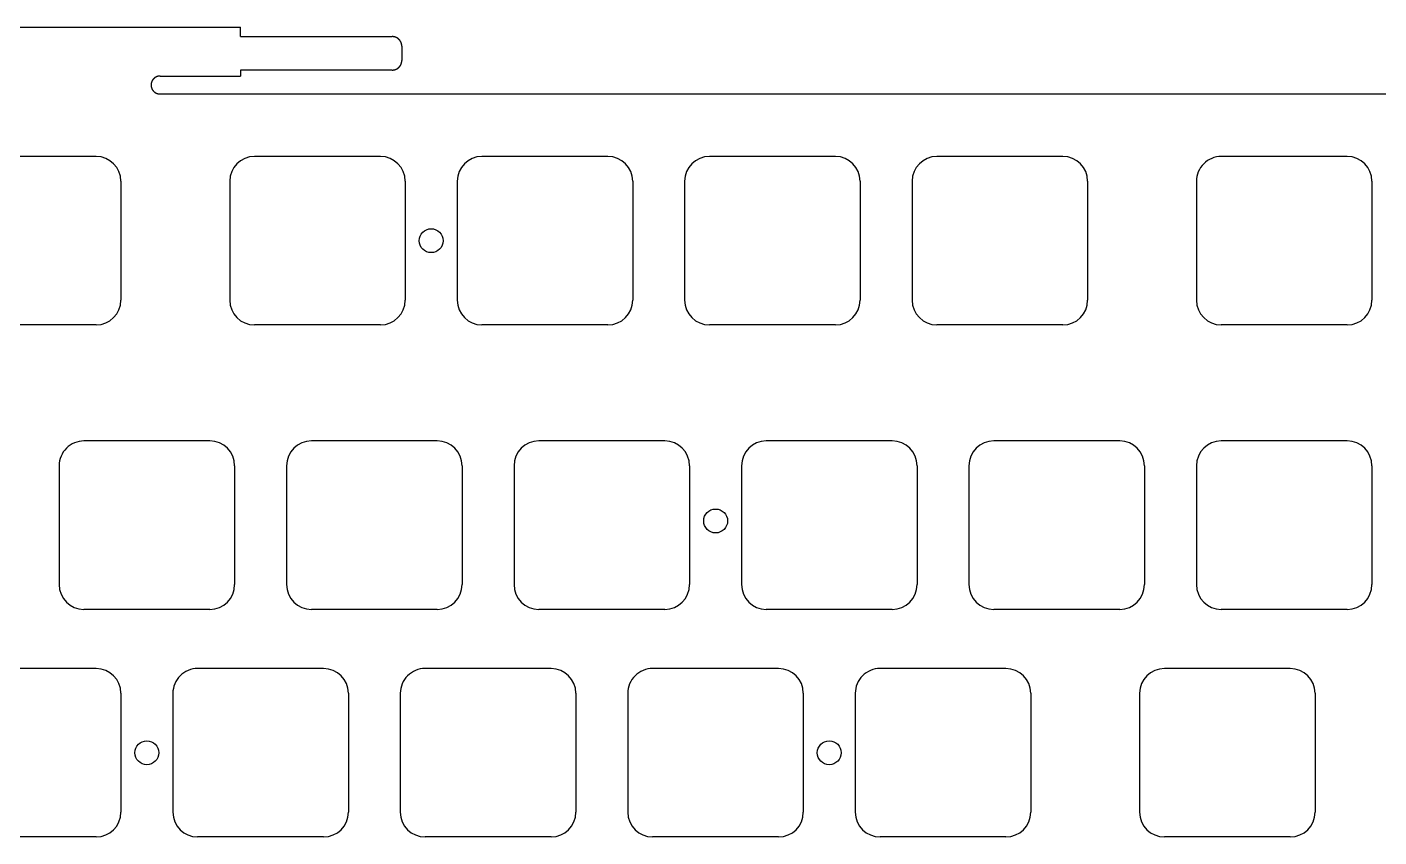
# Model space of a CAD drawing. Header units: millimetres. Extents: x -11 to 340, y -118 to 18.
# Drawn here: x 161.4 to 274.6, y -49.9 to 17.9 of the extents above; entities that cross this region are included whole.
import ezdxf

# ---------------------------------------------------------------- set-up
doc = ezdxf.new("R2010")
doc.units = ezdxf.units.MM
doc.header["$MEASUREMENT"] = 0
doc.layers.add('BLACK', color=7, linetype='CONTINUOUS')

msp = doc.modelspace()

# ---------------------------------------------------------------- linework, layer by layer
at = {"layer": 'BLACK', "linetype": 'Continuous'}
for p, q in [((149.3, 17.882529), (179.3, 17.882529)), ((179.3, 17.082529), (179.3, 17.882529)), ((179.3, 17.082529), (192, 17.082529)), ((192.000728, 17.082529), (192, 17.082529)), ((192.004774, 17.082515), (192.000728, 17.082529)), ((192.008814, 17.082481), (192.004774, 17.082515)), ((192.012855, 17.082428), (192.008814, 17.082481)), ((192.016891, 17.082354), (192.012855, 17.082428)), ((192.020928, 17.082261), (192.016891, 17.082354)), ((192.024959, 17.082147), (192.020928, 17.082261)), ((192.02899, 17.082014), (192.024959, 17.082147)), ((192.033015, 17.08186), (192.02899, 17.082014)), ((192.037041, 17.081687), (192.033015, 17.08186)), ((192.041062, 17.081493), (192.037041, 17.081687)), ((192.045082, 17.08128), (192.041062, 17.081493)), ((192.049097, 17.081047), (192.045082, 17.08128)), ((192.053111, 17.080794), (192.049097, 17.081047)), ((192.05712, 17.080521), (192.053111, 17.080794)), ((192.061129, 17.080228), (192.05712, 17.080521)), ((192.065132, 17.079916), (192.061129, 17.080228)), ((192.069134, 17.079583), (192.065132, 17.079916)), ((192.073131, 17.079231), (192.069134, 17.079583)), ((192.077127, 17.078859), (192.073131, 17.079231)), ((192.081117, 17.078467), (192.077127, 17.078859)), ((192.085107, 17.078055), (192.081117, 17.078467)), ((192.08909, 17.077624), (192.085107, 17.078055)), ((192.093073, 17.077173), (192.08909, 17.077624)), ((192.09705, 17.076702), (192.093073, 17.077173)), ((192.101025, 17.076211), (192.09705, 17.076702)), ((192.104995, 17.075701), (192.101025, 17.076211)), ((192.108963, 17.07517), (192.104995, 17.075701)), ((192.112926, 17.074621), (192.108963, 17.07517)), ((192.116886, 17.074051), (192.112926, 17.074621)), ((192.120841, 17.073462), (192.116886, 17.074051)), ((192.124794, 17.072853), (192.120841, 17.073462)), ((192.128741, 17.072225), (192.124794, 17.072853)), ((192.132686, 17.071576), (192.128741, 17.072225)), ((192.136625, 17.070909), (192.132686, 17.071576)), ((192.140562, 17.070221), (192.136625, 17.070909)), ((192.144492, 17.069514), (192.140562, 17.070221)), ((192.14842, 17.068787), (192.144492, 17.069514)), ((192.152342, 17.068042), (192.14842, 17.068787)), ((192.156262, 17.067276), (192.152342, 17.068042)), ((192.160174, 17.066491), (192.156262, 17.067276)), ((192.164085, 17.065686), (192.160174, 17.066491)), ((192.167989, 17.064862), (192.164085, 17.065686)), ((192.17189, 17.064018), (192.167989, 17.064862)), ((192.175784, 17.063155), (192.17189, 17.064018)), ((192.179676, 17.062272), (192.175784, 17.063155)), ((192.183561, 17.06137), (192.179676, 17.062272)), ((192.187443, 17.060449), (192.183561, 17.06137)), ((192.191318, 17.059508), (192.187443, 17.060449)), ((192.19519, 17.058548), (192.191318, 17.059508)), ((192.199054, 17.057568), (192.19519, 17.058548)), ((192.202916, 17.056569), (192.199054, 17.057568)), ((192.20677, 17.055551), (192.202916, 17.056569)), ((192.210621, 17.054514), (192.20677, 17.055551)), ((192.214464, 17.053457), (192.210621, 17.054514)), ((192.218304, 17.052381), (192.214464, 17.053457)), ((192.222136, 17.051286), (192.218304, 17.052381)), ((192.225965, 17.050171), (192.222136, 17.051286)), ((192.229785, 17.049038), (192.225965, 17.050171)), ((192.233602, 17.047885), (192.229785, 17.049038)), ((192.237412, 17.046713), (192.233602, 17.047885)), ((192.241217, 17.045522), (192.237412, 17.046713)), ((192.245014, 17.044312), (192.241217, 17.045522)), ((192.248807, 17.043082), (192.245014, 17.044312)), ((192.252592, 17.041834), (192.248807, 17.043082)), ((192.256373, 17.040567), (192.252592, 17.041834)), ((192.260145, 17.039281), (192.256373, 17.040567)), ((192.263913, 17.037975), (192.260145, 17.039281)), ((192.267673, 17.036651), (192.263913, 17.037975)), ((192.271428, 17.035308), (192.267673, 17.036651)), ((192.275174, 17.033946), (192.271428, 17.035308)), ((192.278916, 17.032565), (192.275174, 17.033946)), ((192.282648, 17.031165), (192.278916, 17.032565)), ((192.286376, 17.029747), (192.282648, 17.031165)), ((192.290095, 17.02831), (192.286376, 17.029747)), ((192.293809, 17.026853), (192.290095, 17.02831)), ((192.297514, 17.025379), (192.293809, 17.026853)), ((192.301213, 17.023885), (192.297514, 17.025379)), ((192.304904, 17.022373), (192.301213, 17.023885)), ((192.308588, 17.020842), (192.304904, 17.022373)), ((192.312264, 17.019293), (192.308588, 17.020842)), ((192.315934, 17.017725), (192.312264, 17.019293)), ((192.319594, 17.016139), (192.315934, 17.017725)), ((192.323249, 17.014534), (192.319594, 17.016139)), ((192.326894, 17.012911), (192.323249, 17.014534)), ((192.330532, 17.011269), (192.326894, 17.012911)), ((192.334161, 17.009609), (192.330532, 17.011269)), ((192.337784, 17.007931), (192.334161, 17.009609)), ((192.341397, 17.006234), (192.337784, 17.007931)), ((192.345004, 17.004519), (192.341397, 17.006234)), ((192.3486, 17.002786), (192.345004, 17.004519)), ((192.35219, 17.001034), (192.3486, 17.002786)), ((192.35577, 16.999265), (192.35219, 17.001034)), ((192.359342, 16.997477), (192.35577, 16.999265)), ((192.362905, 16.995672), (192.359342, 16.997477)), ((192.36646, 16.993848), (192.362905, 16.995672)), ((192.370005, 16.992007), (192.36646, 16.993848)), ((192.373543, 16.990147), (192.370005, 16.992007)), ((192.37707, 16.98827), (192.373543, 16.990147)), ((192.38059, 16.986374), (192.37707, 16.98827)), ((192.384098, 16.984461), (192.38059, 16.986374)), ((192.3876, 16.98253), (192.384098, 16.984461)), ((192.39109, 16.980581), (192.3876, 16.98253)), ((192.394572, 16.978615), (192.39109, 16.980581)), ((192.398044, 16.976631), (192.394572, 16.978615)), ((192.401507, 16.974629), (192.398044, 16.976631)), ((192.404959, 16.972611), (192.401507, 16.974629)), ((192.408403, 16.970574), (192.404959, 16.972611)), ((192.411835, 16.968521), (192.408403, 16.970574)), ((192.415259, 16.966449), (192.411835, 16.968521)), ((192.418672, 16.964361), (192.415259, 16.966449)), ((192.422075, 16.962255), (192.418672, 16.964361)), ((192.425468, 16.960132), (192.422075, 16.962255)), ((192.428851, 16.957991), (192.425468, 16.960132)), ((192.432222, 16.955834), (192.428851, 16.957991)), ((192.435584, 16.95366), (192.432222, 16.955834)), ((192.438935, 16.951469), (192.435584, 16.95366)), ((192.442276, 16.94926), (192.438935, 16.951469)), ((192.445605, 16.947035), (192.442276, 16.94926)), ((192.448924, 16.944793), (192.445605, 16.947035)), ((192.452232, 16.942535), (192.448924, 16.944793)), ((192.455529, 16.940259), (192.452232, 16.942535)), ((192.458814, 16.937967), (192.455529, 16.940259)), ((192.462089, 16.935658), (192.458814, 16.937967)), ((192.465352, 16.933333), (192.462089, 16.935658)), ((192.468604, 16.930991), (192.465352, 16.933333)), ((192.471844, 16.928633), (192.468604, 16.930991)), ((192.475073, 16.926259), (192.471844, 16.928633)), ((192.47829, 16.923868), (192.475073, 16.926259)), ((192.481496, 16.921461), (192.47829, 16.923868)), ((192.484689, 16.919039), (192.481496, 16.921461)), ((192.487871, 16.916599), (192.484689, 16.919039)), ((192.491041, 16.914144), (192.487871, 16.916599)), ((192.494199, 16.911673), (192.491041, 16.914144)), ((192.497344, 16.909186), (192.494199, 16.911673)), ((192.500477, 16.906683), (192.497344, 16.909186)), ((192.503598, 16.904165), (192.500477, 16.906683)), ((192.506707, 16.901631), (192.503598, 16.904165)), ((192.509802, 16.899081), (192.506707, 16.901631)), ((192.512886, 16.896515), (192.509802, 16.899081)), ((192.515956, 16.893935), (192.512886, 16.896515)), ((192.519014, 16.891338), (192.515956, 16.893935)), ((192.522059, 16.888727), (192.519014, 16.891338)), ((192.525092, 16.8861), (192.522059, 16.888727)), ((192.52811, 16.883458), (192.525092, 16.8861)), ((192.531116, 16.880801), (192.52811, 16.883458)), ((192.534109, 16.878129), (192.531116, 16.880801)), ((192.537089, 16.875442), (192.534109, 16.878129)), ((192.540055, 16.87274), (192.537089, 16.875442)), ((192.543007, 16.870023), (192.540055, 16.87274)), ((192.545946, 16.867292), (192.543007, 16.870023)), ((192.548872, 16.864546), (192.545946, 16.867292)), ((192.551784, 16.861785), (192.548872, 16.864546)), ((192.554682, 16.85901), (192.551784, 16.861785)), ((192.557566, 16.85622), (192.554682, 16.85901)), ((192.560436, 16.853416), (192.557566, 16.85622)), ((192.563292, 16.850598), (192.560436, 16.853416)), ((192.568962, 16.844919), (192.563292, 16.850598)), ((192.574575, 16.839184), (192.568962, 16.844919)), ((192.580131, 16.833393), (192.574575, 16.839184)), ((192.585628, 16.827548), (192.580131, 16.833393)), ((192.591066, 16.821648), (192.585628, 16.827548)), ((192.596445, 16.815695), (192.591066, 16.821648)), ((192.601764, 16.809689), (192.596445, 16.815695)), ((192.607022, 16.803631), (192.601764, 16.809689)), ((192.612219, 16.797522), (192.607022, 16.803631)), ((192.617354, 16.791361), (192.612219, 16.797522)), ((192.622426, 16.785151), (192.617354, 16.791361)), ((192.627436, 16.778891), (192.622426, 16.785151)), ((192.632382, 16.772583), (192.627436, 16.778891)), ((192.637265, 16.766227), (192.632382, 16.772583)), ((192.642082, 16.759823), (192.637265, 16.766227)), ((192.646835, 16.753373), (192.642082, 16.759823)), ((192.651522, 16.746877), (192.646835, 16.753373)), ((192.656144, 16.740335), (192.651522, 16.746877)), ((192.660699, 16.73375), (192.656144, 16.740335)), ((192.665187, 16.72712), (192.660699, 16.73375)), ((192.669607, 16.720447), (192.665187, 16.72712)), ((192.67396, 16.713733), (192.669607, 16.720447)), ((192.678244, 16.706976), (192.67396, 16.713733)), ((192.68246, 16.700179), (192.678244, 16.706976)), ((192.686606, 16.693341), (192.68246, 16.700179)), ((192.690683, 16.686464), (192.686606, 16.693341)), ((192.69469, 16.679548), (192.690683, 16.686464)), ((192.698627, 16.672594), (192.69469, 16.679548)), ((192.702493, 16.665603), (192.698627, 16.672594)), ((192.706288, 16.658575), (192.702493, 16.665603)), ((192.710012, 16.651511), (192.706288, 16.658575)), ((192.713664, 16.644411), (192.710012, 16.651511)), ((192.717243, 16.637277), (192.713664, 16.644411)), ((192.720751, 16.63011), (192.717243, 16.637277)), ((192.724185, 16.622909), (192.720751, 16.63011)), ((192.727547, 16.615675), (192.724185, 16.622909)), ((192.730835, 16.60841), (192.727547, 16.615675)), ((192.73405, 16.601113), (192.730835, 16.60841)), ((192.737191, 16.593786), (192.73405, 16.601113)), ((192.740257, 16.586429), (192.737191, 16.593786)), ((192.74325, 16.579043), (192.740257, 16.586429)), ((192.746167, 16.571629), (192.74325, 16.579043)), ((192.74901, 16.564186), (192.746167, 16.571629)), ((192.751778, 16.556716), (192.74901, 16.564186)), ((192.75447, 16.54922), (192.751778, 16.556716)), ((192.757087, 16.541697), (192.75447, 16.54922)), ((192.759628, 16.534149), (192.757087, 16.541697)), ((192.762093, 16.526576), (192.759628, 16.534149)), ((192.764482, 16.51898), (192.762093, 16.526576)), ((192.766794, 16.511359), (192.764482, 16.51898)), ((192.76903, 16.503716), (192.766794, 16.511359)), ((192.771189, 16.49605), (192.76903, 16.503716)), ((192.773272, 16.488362), (192.771189, 16.49605)), ((192.775277, 16.480653), (192.773272, 16.488362)), ((192.777205, 16.472924), (192.775277, 16.480653)), ((192.779056, 16.465174), (192.777205, 16.472924)), ((192.780829, 16.457404), (192.779056, 16.465174)), ((192.782525, 16.449616), (192.780829, 16.457404)), ((192.784143, 16.441809), (192.782525, 16.449616)), ((192.785683, 16.433984), (192.784143, 16.441809)), ((192.787145, 16.426142), (192.785683, 16.433984)), ((192.788529, 16.418282), (192.787145, 16.426142)), ((192.789835, 16.410406), (192.788529, 16.418282)), ((192.791062, 16.402514), (192.789835, 16.410406)), ((192.792211, 16.394607), (192.791062, 16.402514)), ((192.793281, 16.386685), (192.792211, 16.394607)), ((192.794273, 16.378748), (192.793281, 16.386685)), ((192.795186, 16.370796), (192.794273, 16.378748)), ((192.79602, 16.362832), (192.795186, 16.370796)), ((192.796775, 16.354854), (192.79602, 16.362832)), ((192.797451, 16.346863), (192.796775, 16.354854)), ((192.798047, 16.33886), (192.797451, 16.346863)), ((192.798565, 16.330845), (192.798047, 16.33886)), ((192.799003, 16.322819), (192.798565, 16.330845)), ((192.799362, 16.314782), (192.799003, 16.322819)), ((192.799641, 16.306733), (192.799362, 16.314782)), ((192.79984, 16.298675), (192.799641, 16.306733)), ((192.79996, 16.290607), (192.79984, 16.298675)), ((192.8, 16.282529), (192.79996, 16.290607)), ((192.8, 16.282529), (192.8, 15.082529)), ((192.711319, 14.716069), (192.713143, 14.719624)), ((192.713143, 14.719624), (192.714948, 14.723187)), ((192.714948, 14.723187), (192.716736, 14.726759)), ((192.716736, 14.726759), (192.718505, 14.730339)), ((192.718505, 14.730339), (192.720257, 14.733929)), ((192.720257, 14.733929), (192.72199, 14.737525)), ((192.72199, 14.737525), (192.723705, 14.741132)), ((192.723705, 14.741132), (192.725402, 14.744745)), ((192.725402, 14.744745), (192.72708, 14.748368)), ((192.72708, 14.748368), (192.72874, 14.751997)), ((192.72874, 14.751997), (192.730382, 14.755635)), ((192.730382, 14.755635), (192.732005, 14.75928)), ((192.732005, 14.75928), (192.73361, 14.762935)), ((192.73361, 14.762935), (192.735196, 14.766595)), ((192.735196, 14.766595), (192.736764, 14.770265)), ((192.736764, 14.770265), (192.738313, 14.773941)), ((192.738313, 14.773941), (192.739844, 14.777625)), ((192.739844, 14.777625), (192.741356, 14.781316)), ((192.741356, 14.781316), (192.74285, 14.785015)), ((192.74285, 14.785015), (192.744324, 14.78872)), ((192.744324, 14.78872), (192.745781, 14.792434)), ((192.745781, 14.792434), (192.747218, 14.796153)), ((192.747218, 14.796153), (192.748636, 14.799881)), ((192.748636, 14.799881), (192.750036, 14.803613)), ((192.750036, 14.803613), (192.751417, 14.807355)), ((192.751417, 14.807355), (192.752779, 14.811101)), ((192.752779, 14.811101), (192.754122, 14.814856)), ((192.754122, 14.814856), (192.755446, 14.818616)), ((192.755446, 14.818616), (192.756752, 14.822384)), ((192.756752, 14.822384), (192.758038, 14.826156)), ((192.758038, 14.826156), (192.759305, 14.829937)), ((192.759305, 14.829937), (192.760553, 14.833722)), ((192.760553, 14.833722), (192.761783, 14.837515)), ((192.761783, 14.837515), (192.762993, 14.841312)), ((192.762993, 14.841312), (192.764184, 14.845117)), ((192.764184, 14.845117), (192.765356, 14.848927)), ((192.765356, 14.848927), (192.766509, 14.852744)), ((192.766509, 14.852744), (192.767642, 14.856564)), ((192.767642, 14.856564), (192.768757, 14.860393)), ((192.768757, 14.860393), (192.769852, 14.864225)), ((192.769852, 14.864225), (192.770928, 14.868065)), ((192.770928, 14.868065), (192.771985, 14.871908)), ((192.771985, 14.871908), (192.773022, 14.875759)), ((192.773022, 14.875759), (192.77404, 14.879613)), ((192.77404, 14.879613), (192.775039, 14.883475)), ((192.775039, 14.883475), (192.776019, 14.887339)), ((192.776019, 14.887339), (192.776979, 14.891211)), ((192.776979, 14.891211), (192.77792, 14.895086)), ((192.77792, 14.895086), (192.778841, 14.898968)), ((192.778841, 14.898968), (192.779743, 14.902853)), ((192.779743, 14.902853), (192.780626, 14.906745)), ((192.780626, 14.906745), (192.781489, 14.910639)), ((192.781489, 14.910639), (192.782333, 14.91454)), ((192.782333, 14.91454), (192.783157, 14.918444)), ((192.783157, 14.918444), (192.783962, 14.922355)), ((192.783962, 14.922355), (192.784747, 14.926267)), ((192.784747, 14.926267), (192.785513, 14.930187)), ((192.785513, 14.930187), (192.786258, 14.934109)), ((192.786258, 14.934109), (192.786985, 14.938037)), ((192.786985, 14.938037), (192.787692, 14.941967)), ((192.787692, 14.941967), (192.78838, 14.945904)), ((192.78838, 14.945904), (192.789047, 14.949843)), ((192.789047, 14.949843), (192.789696, 14.953788)), ((192.789696, 14.953788), (192.790324, 14.957735)), ((192.790324, 14.957735), (192.790933, 14.961688)), ((192.790933, 14.961688), (192.791522, 14.965643)), ((192.791522, 14.965643), (192.792092, 14.969603)), ((192.792092, 14.969603), (192.792641, 14.973566)), ((192.792641, 14.973566), (192.793172, 14.977534)), ((192.793172, 14.977534), (192.793682, 14.981504)), ((192.793682, 14.981504), (192.794173, 14.985479)), ((192.794173, 14.985479), (192.794644, 14.989456)), ((192.794644, 14.989456), (192.795095, 14.993439)), ((192.795095, 14.993439), (192.795526, 14.997422)), ((192.795526, 14.997422), (192.795938, 15.001412)), ((192.795938, 15.001412), (192.79633, 15.005402)), ((192.79633, 15.005402), (192.796702, 15.009398)), ((192.796702, 15.009398), (192.797054, 15.013395)), ((192.797054, 15.013395), (192.797387, 15.017397)), ((192.797387, 15.017397), (192.797699, 15.0214)), ((192.797699, 15.0214), (192.797992, 15.025409)), ((192.797992, 15.025409), (192.798265, 15.029418)), ((192.798265, 15.029418), (192.798518, 15.033432)), ((192.798518, 15.033432), (192.798751, 15.037447)), ((192.798751, 15.037447), (192.798964, 15.041467)), ((192.798964, 15.041467), (192.799158, 15.045488)), ((192.799158, 15.045488), (192.799331, 15.049514)), ((192.799331, 15.049514), (192.799485, 15.053539)), ((192.799485, 15.053539), (192.799618, 15.05757)), ((192.799618, 15.05757), (192.799732, 15.061601)), ((192.799732, 15.061601), (192.799825, 15.065638)), ((192.799825, 15.065638), (192.799899, 15.069674)), ((192.799899, 15.069674), (192.799952, 15.073715)), ((192.799952, 15.073715), (192.799986, 15.077756)), ((192.799986, 15.077756), (192.8, 15.081801)), ((192.8, 15.081801), (192.8, 15.082529)), ((172.048325, 13.587522), (172.042578, 13.582294)), ((172.054124, 13.59269), (172.048325, 13.587522)), ((172.059976, 13.597798), (172.054124, 13.59269)), ((172.065879, 13.602844), (172.059976, 13.597798)), ((172.071833, 13.607829), (172.065879, 13.602844)), ((172.077837, 13.612751), (172.071833, 13.607829)), ((172.083891, 13.617611), (172.077837, 13.612751)), ((172.089994, 13.622407), (172.083891, 13.617611)), ((172.096145, 13.627139), (172.089994, 13.622407)), ((172.102343, 13.631807), (172.096145, 13.627139)), ((172.108588, 13.63641), (172.102343, 13.631807)), ((172.114878, 13.640947), (172.108588, 13.63641)), ((172.121214, 13.645419), (172.114878, 13.640947)), ((172.127594, 13.649824), (172.121214, 13.645419)), ((172.134018, 13.654162), (172.127594, 13.649824)), ((172.140484, 13.658432), (172.134018, 13.654162)), ((172.146993, 13.662634), (172.140484, 13.658432)), ((172.153544, 13.666768), (172.146993, 13.662634)), ((172.160135, 13.670834), (172.153544, 13.666768)), ((172.166766, 13.67483), (172.160135, 13.670834)), ((172.173437, 13.678756), (172.166766, 13.67483)), ((172.180146, 13.682613), (172.173437, 13.678756)), ((172.186892, 13.686398), (172.180146, 13.682613)), ((172.193676, 13.690114), (172.186892, 13.686398)), ((172.200497, 13.693757), (172.193676, 13.690114)), ((172.207353, 13.69733), (172.200497, 13.693757)), ((172.214243, 13.70083), (172.207353, 13.69733)), ((172.221169, 13.704258), (172.214243, 13.70083)), ((172.228127, 13.707614), (172.221169, 13.704258)), ((172.235119, 13.710896), (172.228127, 13.707614)), ((172.242142, 13.714106), (172.235119, 13.710896)), ((172.249197, 13.717242), (172.242142, 13.714106)), ((172.256283, 13.720304), (172.249197, 13.717242)), ((172.263398, 13.723292), (172.256283, 13.720304)), ((172.270543, 13.726206), (172.263398, 13.723292)), ((172.277717, 13.729045), (172.270543, 13.726206)), ((172.284919, 13.731809), (172.277717, 13.729045)), ((172.292148, 13.734498), (172.284919, 13.731809)), ((172.299404, 13.737112), (172.292148, 13.734498)), ((172.306686, 13.739651), (172.299404, 13.737112)), ((172.313993, 13.742113), (172.306686, 13.739651)), ((172.321325, 13.7445), (172.313993, 13.742113)), ((172.328681, 13.74681), (172.321325, 13.7445)), ((172.336061, 13.749045), (172.328681, 13.74681)), ((172.343464, 13.751202), (172.336061, 13.749045)), ((172.350889, 13.753283), (172.343464, 13.751202)), ((172.358336, 13.755287), (172.350889, 13.753283)), ((172.365804, 13.757214), (172.358336, 13.755287)), ((172.373292, 13.759064), (172.365804, 13.757214)), ((172.380801, 13.760836), (172.373292, 13.759064)), ((172.388329, 13.762531), (172.380801, 13.760836)), ((172.395876, 13.764148), (172.388329, 13.762531)), ((172.403441, 13.765687), (172.395876, 13.764148)), ((172.411024, 13.767149), (172.403441, 13.765687)), ((172.418624, 13.768532), (172.411024, 13.767149)), ((172.426242, 13.769837), (172.418624, 13.768532)), ((172.433875, 13.771064), (172.426242, 13.769837)), ((172.441524, 13.772213), (172.433875, 13.771064)), ((172.449188, 13.773283), (172.441524, 13.772213)), ((172.456867, 13.774274), (172.449188, 13.773283)), ((172.464561, 13.775187), (172.456867, 13.774274)), ((172.472268, 13.776021), (172.464561, 13.775187)), ((172.479988, 13.776775), (172.472268, 13.776021)), ((172.487721, 13.777451), (172.479988, 13.776775)), ((172.495467, 13.778048), (172.487721, 13.777451)), ((172.503225, 13.778565), (172.495467, 13.778048)), ((172.510994, 13.779003), (172.503225, 13.778565)), ((172.518775, 13.779362), (172.510994, 13.779003)), ((172.526566, 13.779641), (172.518775, 13.779362)), ((172.534368, 13.77984), (172.526566, 13.779641)), ((172.542179, 13.77996), (172.534368, 13.77984)), ((172.55, 13.78), (172.542179, 13.77996)), ((172.55, 13.78), (179.3, 13.78)), ((192, 14.282529), (179.3, 14.282529)), ((179.3, 14.282529), (179.3, 13.78)), ((192, 14.282529), (192.008078, 14.282569)), ((192.008078, 14.282569), (192.016146, 14.282689)), ((192.016146, 14.282689), (192.024204, 14.282888)), ((192.024204, 14.282888), (192.032253, 14.283167)), ((192.032253, 14.283167), (192.04029, 14.283526)), ((192.04029, 14.283526), (192.048316, 14.283964)), ((192.048316, 14.283964), (192.056331, 14.284482)), ((192.056331, 14.284482), (192.064334, 14.285078)), ((192.064334, 14.285078), (192.072325, 14.285754)), ((192.072325, 14.285754), (192.080303, 14.286509)), ((192.080303, 14.286509), (192.088267, 14.287343)), ((192.088267, 14.287343), (192.096219, 14.288256)), ((192.096219, 14.288256), (192.104156, 14.289248)), ((192.104156, 14.289248), (192.112078, 14.290318)), ((192.112078, 14.290318), (192.119985, 14.291467)), ((192.119985, 14.291467), (192.127877, 14.292694)), ((192.127877, 14.292694), (192.135753, 14.294)), ((192.135753, 14.294), (192.143613, 14.295384)), ((192.143613, 14.295384), (192.151455, 14.296846)), ((192.151455, 14.296846), (192.15928, 14.298386)), ((192.15928, 14.298386), (192.167087, 14.300004)), ((192.167087, 14.300004), (192.174875, 14.3017)), ((192.174875, 14.3017), (192.182645, 14.303473)), ((192.182645, 14.303473), (192.190395, 14.305324)), ((192.190395, 14.305324), (192.198124, 14.307252)), ((192.198124, 14.307252), (192.205833, 14.309257)), ((192.205833, 14.309257), (192.213521, 14.31134)), ((192.213521, 14.31134), (192.221187, 14.313499)), ((192.221187, 14.313499), (192.22883, 14.315735)), ((192.22883, 14.315735), (192.236451, 14.318047)), ((192.236451, 14.318047), (192.244047, 14.320436)), ((192.244047, 14.320436), (192.25162, 14.322901)), ((192.25162, 14.322901), (192.259168, 14.325442)), ((192.259168, 14.325442), (192.266691, 14.328059)), ((192.266691, 14.328059), (192.274187, 14.330751)), ((192.274187, 14.330751), (192.281657, 14.333519)), ((192.281657, 14.333519), (192.2891, 14.336362)), ((192.2891, 14.336362), (192.296514, 14.339279)), ((192.296514, 14.339279), (192.3039, 14.342272)), ((192.3039, 14.342272), (192.311257, 14.345338)), ((192.311257, 14.345338), (192.318584, 14.348479)), ((192.318584, 14.348479), (192.325881, 14.351694)), ((192.325881, 14.351694), (192.333146, 14.354982)), ((192.333146, 14.354982), (192.34038, 14.358344)), ((192.34038, 14.358344), (192.347581, 14.361778)), ((192.347581, 14.361778), (192.354748, 14.365286)), ((192.354748, 14.365286), (192.361882, 14.368865)), ((192.361882, 14.368865), (192.368982, 14.372517)), ((192.368982, 14.372517), (192.376046, 14.376241)), ((192.376046, 14.376241), (192.383074, 14.380036)), ((192.383074, 14.380036), (192.390065, 14.383902)), ((192.390065, 14.383902), (192.397019, 14.387839)), ((192.397019, 14.387839), (192.403935, 14.391846)), ((192.403935, 14.391846), (192.410812, 14.395923)), ((192.410812, 14.395923), (192.41765, 14.400069)), ((192.41765, 14.400069), (192.424447, 14.404285)), ((192.424447, 14.404285), (192.431204, 14.408569)), ((192.431204, 14.408569), (192.437918, 14.412922)), ((192.437918, 14.412922), (192.444591, 14.417342)), ((192.444591, 14.417342), (192.451221, 14.42183)), ((192.451221, 14.42183), (192.457806, 14.426385)), ((192.457806, 14.426385), (192.464348, 14.431007)), ((192.464348, 14.431007), (192.470844, 14.435694)), ((192.470844, 14.435694), (192.477294, 14.440447)), ((192.477294, 14.440447), (192.483698, 14.445264)), ((192.483698, 14.445264), (192.490054, 14.450147)), ((192.490054, 14.450147), (192.496362, 14.455093)), ((192.496362, 14.455093), (192.502622, 14.460103)), ((192.502622, 14.460103), (192.508832, 14.465175)), ((192.508832, 14.465175), (192.514993, 14.47031)), ((192.514993, 14.47031), (192.521102, 14.475507)), ((192.521102, 14.475507), (192.52716, 14.480765)), ((192.52716, 14.480765), (192.533166, 14.486084)), ((192.533166, 14.486084), (192.539119, 14.491463)), ((192.539119, 14.491463), (192.545019, 14.496901)), ((192.545019, 14.496901), (192.550864, 14.502398)), ((192.550864, 14.502398), (192.556655, 14.507954)), ((192.556655, 14.507954), (192.56239, 14.513567)), ((192.56239, 14.513567), (192.568069, 14.519237)), ((192.568069, 14.519237), (192.570887, 14.522093)), ((192.570887, 14.522093), (192.573691, 14.524963)), ((192.573691, 14.524963), (192.576481, 14.527847)), ((192.576481, 14.527847), (192.579256, 14.530745)), ((192.579256, 14.530745), (192.582017, 14.533657)), ((192.582017, 14.533657), (192.584763, 14.536583)), ((192.584763, 14.536583), (192.587494, 14.539522)), ((192.587494, 14.539522), (192.590211, 14.542474)), ((192.590211, 14.542474), (192.592913, 14.54544)), ((192.592913, 14.54544), (192.5956, 14.54842)), ((192.5956, 14.54842), (192.598272, 14.551413)), ((192.598272, 14.551413), (192.600929, 14.554419)), ((192.600929, 14.554419), (192.603571, 14.557437)), ((192.603571, 14.557437), (192.606198, 14.56047)), ((192.606198, 14.56047), (192.608809, 14.563515)), ((192.608809, 14.563515), (192.611406, 14.566573)), ((192.611406, 14.566573), (192.613986, 14.569643)), ((192.613986, 14.569643), (192.616552, 14.572727)), ((192.616552, 14.572727), (192.619102, 14.575822)), ((192.619102, 14.575822), (192.621636, 14.578931)), ((192.621636, 14.578931), (192.624154, 14.582052)), ((192.624154, 14.582052), (192.626657, 14.585185)), ((192.626657, 14.585185), (192.629144, 14.58833)), ((192.629144, 14.58833), (192.631615, 14.591488)), ((192.631615, 14.591488), (192.63407, 14.594658)), ((192.63407, 14.594658), (192.63651, 14.59784)), ((192.63651, 14.59784), (192.638932, 14.601033)), ((192.638932, 14.601033), (192.641339, 14.604239)), ((192.641339, 14.604239), (192.64373, 14.607456)), ((192.64373, 14.607456), (192.646104, 14.610685)), ((192.646104, 14.610685), (192.648462, 14.613925)), ((192.648462, 14.613925), (192.650804, 14.617177)), ((192.650804, 14.617177), (192.653129, 14.62044)), ((192.653129, 14.62044), (192.655438, 14.623715)), ((192.655438, 14.623715), (192.65773, 14.627)), ((192.65773, 14.627), (192.660006, 14.630297)), ((192.660006, 14.630297), (192.662264, 14.633605)), ((192.662264, 14.633605), (192.664506, 14.636924)), ((192.664506, 14.636924), (192.666731, 14.640253)), ((192.666731, 14.640253), (192.66894, 14.643594)), ((192.66894, 14.643594), (192.671131, 14.646945)), ((192.671131, 14.646945), (192.673305, 14.650307)), ((192.673305, 14.650307), (192.675462, 14.653678)), ((192.675462, 14.653678), (192.677603, 14.657061)), ((192.677603, 14.657061), (192.679726, 14.660454)), ((192.679726, 14.660454), (192.681832, 14.663857)), ((192.681832, 14.663857), (192.68392, 14.66727)), ((192.68392, 14.66727), (192.685992, 14.670694)), ((192.685992, 14.670694), (192.688045, 14.674126)), ((192.688045, 14.674126), (192.690082, 14.67757)), ((192.690082, 14.67757), (192.6921, 14.681022)), ((192.6921, 14.681022), (192.694102, 14.684485)), ((192.694102, 14.684485), (192.696086, 14.687957)), ((192.696086, 14.687957), (192.698052, 14.691439)), ((192.698052, 14.691439), (192.700001, 14.694929)), ((192.700001, 14.694929), (192.701932, 14.698431)), ((192.701932, 14.698431), (192.703845, 14.701939)), ((192.703845, 14.701939), (192.705741, 14.705459)), ((192.705741, 14.705459), (192.707618, 14.708986)), ((192.707618, 14.708986), (192.709478, 14.712524)), ((192.709478, 14.712524), (192.711319, 14.716069)), ((171.800015, 13.034714), (171.8, 13.030797)), ((171.8, 13.030797), (171.8, 13.03)), ((171.8, 13.03), (171.80004, 13.022179)), ((171.800049, 13.038626), (171.800015, 13.034714)), ((171.80004, 13.022179), (171.80016, 13.014368)), ((171.800103, 13.042539), (171.800049, 13.038626)), ((171.800177, 13.046446), (171.800103, 13.042539)), ((171.80016, 13.014368), (171.800359, 13.006566)), ((171.800271, 13.050354), (171.800177, 13.046446)), ((171.800385, 13.054257), (171.800271, 13.050354)), ((171.800359, 13.006566), (171.800638, 12.998775)), ((171.800519, 13.058159), (171.800385, 13.054257)), ((171.800673, 13.062056), (171.800519, 13.058159)), ((171.800638, 12.998775), (171.800997, 12.990994)), ((171.800847, 13.065953), (171.800673, 13.062056)), ((171.80104, 13.069845), (171.800847, 13.065953)), ((171.800997, 12.990994), (171.801435, 12.983225)), ((171.801254, 13.073737), (171.80104, 13.069845)), ((171.801488, 13.077623), (171.801254, 13.073737)), ((171.801435, 12.983225), (171.801952, 12.975467)), ((171.801741, 13.081509), (171.801488, 13.077623)), ((171.802014, 13.085389), (171.801741, 13.081509)), ((171.801952, 12.975467), (171.802549, 12.967721)), ((171.802308, 13.089269), (171.802014, 13.085389)), ((171.802621, 13.093144), (171.802308, 13.089269)), ((171.802549, 12.967721), (171.803225, 12.959988)), ((171.802953, 13.097017), (171.802621, 13.093144)), ((171.803306, 13.100885), (171.802953, 13.097017)), ((171.803225, 12.959988), (171.803979, 12.952268)), ((171.803679, 13.104753), (171.803306, 13.100885)), ((171.804071, 13.108614), (171.803679, 13.104753)), ((171.803979, 12.952268), (171.804813, 12.94456)), ((171.804483, 13.112475), (171.804071, 13.108614)), ((171.804915, 13.116329), (171.804483, 13.112475)), ((171.804813, 12.94456), (171.805726, 12.936867)), ((171.805366, 13.120183), (171.804915, 13.116329)), ((171.805838, 13.124031), (171.805366, 13.120183)), ((171.805726, 12.936867), (171.806717, 12.929188)), ((171.806329, 13.127878), (171.805838, 13.124031)), ((171.80684, 13.131718), (171.806329, 13.127878)), ((171.806717, 12.929188), (171.807787, 12.921524)), ((171.80737, 13.135557), (171.80684, 13.131718)), ((171.80792, 13.13939), (171.80737, 13.135557)), ((171.807787, 12.921524), (171.808936, 12.913875)), ((171.80849, 13.143222), (171.80792, 13.13939)), ((171.80908, 13.147047), (171.80849, 13.143222)), ((171.808936, 12.913875), (171.810163, 12.906241)), ((171.809689, 13.150871), (171.80908, 13.147047)), ((171.810318, 13.154688), (171.809689, 13.150871)), ((171.810163, 12.906241), (171.811468, 12.898624)), ((171.810966, 13.158504), (171.810318, 13.154688)), ((171.811634, 13.162313), (171.810966, 13.158504)), ((171.811468, 12.898624), (171.812851, 12.891024)), ((171.812322, 13.16612), (171.811634, 13.162313)), ((171.813029, 13.169921), (171.812322, 13.16612)), ((171.812851, 12.891024), (171.814313, 12.883441)), ((171.813756, 13.173719), (171.813029, 13.169921)), ((171.814502, 13.177511), (171.813756, 13.173719)), ((171.814313, 12.883441), (171.815852, 12.875876)), ((171.815268, 13.181301), (171.814502, 13.177511)), ((171.816053, 13.185084), (171.815268, 13.181301)), ((171.815852, 12.875876), (171.817469, 12.868329)), ((171.816858, 13.188864), (171.816053, 13.185084)), ((171.817682, 13.192638), (171.816858, 13.188864)), ((171.817469, 12.868329), (171.819164, 12.860801)), ((171.818526, 13.196409), (171.817682, 13.192638)), ((171.819389, 13.200173), (171.818526, 13.196409)), ((171.819164, 12.860801), (171.820936, 12.853292)), ((171.820272, 13.203934), (171.819389, 13.200173)), ((171.821174, 13.207688), (171.820272, 13.203934)), ((171.820936, 12.853292), (171.822786, 12.845804)), ((171.822096, 13.211439), (171.821174, 13.207688)), ((171.823036, 13.215183), (171.822096, 13.211439)), ((171.822786, 12.845804), (171.824713, 12.838336)), ((171.823996, 13.218924), (171.823036, 13.215183)), ((171.824976, 13.222657), (171.823996, 13.218924)), ((171.824713, 12.838336), (171.826717, 12.830889)), ((171.825975, 13.226388), (171.824976, 13.222657)), ((171.826992, 13.23011), (171.825975, 13.226388)), ((171.826717, 12.830889), (171.828798, 12.823464)), ((171.82803, 13.23383), (171.826992, 13.23011)), ((171.829086, 13.237542), (171.82803, 13.23383)), ((171.828798, 12.823464), (171.830955, 12.816061)), ((171.830162, 13.24125), (171.829086, 13.237542)), ((171.831257, 13.24495), (171.830162, 13.24125)), ((171.830955, 12.816061), (171.83319, 12.808681)), ((171.832371, 13.248647), (171.831257, 13.24495)), ((171.833504, 13.252335), (171.832371, 13.248647)), ((171.83319, 12.808681), (171.8355, 12.801325)), ((171.834657, 13.25602), (171.833504, 13.252335)), ((171.835828, 13.259697), (171.834657, 13.25602)), ((171.8355, 12.801325), (171.837887, 12.793993)), ((171.837019, 13.26337), (171.835828, 13.259697)), ((171.838228, 13.267034), (171.837019, 13.26337)), ((171.837887, 12.793993), (171.840349, 12.786685)), ((171.839457, 13.270695), (171.838228, 13.267034)), ((171.840704, 13.274346), (171.839457, 13.270695)), ((171.840349, 12.786685), (171.842888, 12.779403)), ((171.841971, 13.277994), (171.840704, 13.274346)), ((171.843256, 13.281633), (171.841971, 13.277994)), ((171.842888, 12.779403), (171.845501, 12.772148)), ((171.844561, 13.285267), (171.843256, 13.281633)), ((171.845884, 13.288893), (171.844561, 13.285267)), ((171.845501, 12.772148), (171.848191, 12.764918)), ((171.847226, 13.292514), (171.845884, 13.288893)), ((171.848587, 13.296126), (171.847226, 13.292514)), ((171.848191, 12.764918), (171.850955, 12.757717)), ((171.849967, 13.299734), (171.848587, 13.296126)), ((171.851365, 13.303332), (171.849967, 13.299734)), ((171.850955, 12.757717), (171.853794, 12.750543)), ((171.852782, 13.306925), (171.851365, 13.303332)), ((171.854218, 13.310509), (171.852782, 13.306925)), ((171.853794, 12.750543), (171.856708, 12.743398)), ((171.855673, 13.314088), (171.854218, 13.310509)), ((171.857146, 13.317658), (171.855673, 13.314088)), ((171.856708, 12.743398), (171.859696, 12.736282)), ((171.858638, 13.321222), (171.857146, 13.317658)), ((171.860148, 13.324776), (171.858638, 13.321222)), ((171.859696, 12.736282), (171.862758, 12.729197)), ((171.861677, 13.328325), (171.860148, 13.324776)), ((171.863224, 13.331865), (171.861677, 13.328325)), ((171.862758, 12.729197), (171.865894, 12.722142)), ((171.864791, 13.335398), (171.863224, 13.331865)), ((171.866375, 13.338922), (171.864791, 13.335398)), ((171.865894, 12.722142), (171.869104, 12.715118)), ((171.867978, 13.34244), (171.866375, 13.338922)), ((171.869598, 13.345948), (171.867978, 13.34244)), ((171.869104, 12.715118), (171.872386, 12.708127)), ((171.871238, 13.349449), (171.869598, 13.345948)), ((171.872895, 13.352941), (171.871238, 13.349449)), ((171.872386, 12.708127), (171.875742, 12.701168)), ((171.874572, 13.356426), (171.872895, 13.352941)), ((171.876265, 13.359901), (171.874572, 13.356426)), ((171.875742, 12.701168), (171.87917, 12.694243)), ((171.877978, 13.363369), (171.876265, 13.359901)), ((171.879708, 13.366827), (171.877978, 13.363369)), ((171.87917, 12.694243), (171.88267, 12.687352)), ((171.881457, 13.370278), (171.879708, 13.366827)), ((171.883223, 13.373719), (171.881457, 13.370278)), ((171.88267, 12.687352), (171.886243, 12.680496)), ((171.885007, 13.377152), (171.883223, 13.373719)), ((171.886809, 13.380575), (171.885007, 13.377152)), ((171.886243, 12.680496), (171.889886, 12.673676)), ((171.88863, 13.383991), (171.886809, 13.380575)), ((171.890467, 13.387396), (171.88863, 13.383991)), ((171.889886, 12.673676), (171.893601, 12.666892)), ((171.892324, 13.390793), (171.890467, 13.387396)), ((171.894197, 13.394179), (171.892324, 13.390793)), ((171.893601, 12.666892), (171.897387, 12.660145)), ((171.896089, 13.397558), (171.894197, 13.394179)), ((171.897997, 13.400926), (171.896089, 13.397558)), ((171.897387, 12.660145), (171.901244, 12.653436)), ((171.899924, 13.404285), (171.897997, 13.400926)), ((171.901868, 13.407634), (171.899924, 13.404285)), ((171.901244, 12.653436), (171.90517, 12.646766)), ((171.90383, 13.410974), (171.901868, 13.407634)), ((171.905808, 13.414303), (171.90383, 13.410974)), ((171.90517, 12.646766), (171.909166, 12.640135)), ((171.907805, 13.417623), (171.905808, 13.414303)), ((171.909818, 13.420933), (171.907805, 13.417623)), ((171.909166, 12.640135), (171.913231, 12.633544)), ((171.91185, 13.424233), (171.909818, 13.420933)), ((171.913898, 13.427522), (171.91185, 13.424233)), ((171.913231, 12.633544), (171.917366, 12.626993)), ((171.915963, 13.430802), (171.913898, 13.427522)), ((171.918046, 13.43407), (171.915963, 13.430802)), ((171.917366, 12.626993), (171.921568, 12.620484)), ((171.920146, 13.437329), (171.918046, 13.43407)), ((171.922262, 13.440576), (171.920146, 13.437329)), ((171.921568, 12.620484), (171.925838, 12.614017)), ((171.924396, 13.443814), (171.922262, 13.440576)), ((171.926546, 13.44704), (171.924396, 13.443814)), ((171.925838, 12.614017), (171.930176, 12.607594)), ((171.928714, 13.450256), (171.926546, 13.44704)), ((171.930898, 13.45346), (171.928714, 13.450256)), ((171.930176, 12.607594), (171.934581, 12.601214)), ((171.933099, 13.456655), (171.930898, 13.45346)), ((171.935316, 13.459837), (171.933099, 13.456655)), ((171.934581, 12.601214), (171.939052, 12.594878)), ((171.93755, 13.463009), (171.935316, 13.459837)), ((171.939801, 13.466168), (171.93755, 13.463009)), ((171.939052, 12.594878), (171.94359, 12.588587)), ((171.942068, 13.469318), (171.939801, 13.466168)), ((171.944351, 13.472455), (171.942068, 13.469318)), ((171.94359, 12.588587), (171.948193, 12.582343)), ((171.946651, 13.475581), (171.944351, 13.472455)), ((171.948967, 13.478694), (171.946651, 13.475581)), ((171.948193, 12.582343), (171.95286, 12.576145)), ((171.9513, 13.481797), (171.948967, 13.478694)), ((171.953648, 13.484887), (171.9513, 13.481797)), ((171.95286, 12.576145), (171.957593, 12.569994)), ((171.956012, 13.487966), (171.953648, 13.484887)), ((171.958393, 13.491033), (171.956012, 13.487966)), ((171.957593, 12.569994), (171.962389, 12.563891)), ((171.960789, 13.494087), (171.958393, 13.491033)), ((171.963201, 13.497129), (171.960789, 13.494087)), ((171.962389, 12.563891), (171.967249, 12.557837)), ((171.96563, 13.50016), (171.963201, 13.497129)), ((171.968073, 13.503177), (171.96563, 13.50016)), ((171.967249, 12.557837), (171.972171, 12.551833)), ((171.970533, 13.506183), (171.968073, 13.503177)), ((171.973008, 13.509175), (171.970533, 13.506183)), ((171.972171, 12.551833), (171.977156, 12.545879)), ((171.975499, 13.512155), (171.973008, 13.509175)), ((171.978004, 13.515122), (171.975499, 13.512155)), ((171.977156, 12.545879), (171.982202, 12.539975)), ((171.980526, 13.518077), (171.978004, 13.515122)), ((171.983062, 13.521018), (171.980526, 13.518077)), ((171.982202, 12.539975), (171.98731, 12.534124)), ((171.985614, 13.523947), (171.983062, 13.521018)), ((171.988181, 13.526862), (171.985614, 13.523947)), ((171.98731, 12.534124), (171.992478, 12.528325)), ((171.990763, 13.529765), (171.988181, 13.526862)), ((171.99336, 13.532654), (171.990763, 13.529765)), ((171.992478, 12.528325), (171.997705, 12.522578)), ((171.995972, 13.53553), (171.99336, 13.532654)), ((171.998599, 13.538392), (171.995972, 13.53553)), ((171.997705, 12.522578), (172.002992, 12.516886)), ((172.001241, 13.541241), (171.998599, 13.538392)), ((172.003897, 13.544076), (172.001241, 13.541241)), ((172.002992, 12.516886), (172.008338, 12.511248)), ((172.006568, 13.546897), (172.003897, 13.544076)), ((172.009253, 13.549705), (172.006568, 13.546897)), ((172.008338, 12.511248), (172.013742, 12.505665)), ((172.011952, 13.552499), (172.009253, 13.549705)), ((172.014667, 13.555279), (172.011952, 13.552499)), ((172.013742, 12.505665), (172.019203, 12.500137)), ((172.017395, 13.558045), (172.014667, 13.555279)), ((172.020137, 13.560797), (172.017395, 13.558045)), ((172.019203, 12.500137), (172.021955, 12.497395)), ((172.025665, 13.566258), (172.020137, 13.560797)), ((172.021955, 12.497395), (172.024721, 12.494666)), ((172.024721, 12.494666), (172.027501, 12.491952)), ((172.031248, 13.571662), (172.025665, 13.566258)), ((172.027501, 12.491952), (172.030295, 12.489253)), ((172.030295, 12.489253), (172.033102, 12.486567)), ((172.036886, 13.577007), (172.031248, 13.571662)), ((172.033102, 12.486567), (172.035924, 12.483897)), ((172.035924, 12.483897), (172.038759, 12.48124)), ((172.042578, 13.582294), (172.036886, 13.577007)), ((172.038759, 12.48124), (172.041608, 12.478599)), ((172.041608, 12.478599), (172.04447, 12.475972)), ((172.04447, 12.475972), (172.047346, 12.47336)), ((172.047346, 12.47336), (172.050235, 12.470763)), ((172.050235, 12.470763), (172.053137, 12.468181)), ((172.053137, 12.468181), (172.056053, 12.465614)), ((172.056053, 12.465614), (172.058981, 12.463062)), ((172.058981, 12.463062), (172.061923, 12.460526)), ((172.061923, 12.460526), (172.064877, 12.458004)), ((172.064877, 12.458004), (172.067844, 12.455498)), ((172.067844, 12.455498), (172.070825, 12.453008)), ((172.070825, 12.453008), (172.073817, 12.450533)), ((172.073817, 12.450533), (172.076823, 12.448073)), ((172.076823, 12.448073), (172.07984, 12.44563)), ((172.07984, 12.44563), (172.08287, 12.443201)), ((172.08287, 12.443201), (172.085912, 12.440789)), ((172.085912, 12.440789), (172.088967, 12.438393)), ((172.088967, 12.438393), (172.092033, 12.436012)), ((172.092033, 12.436012), (172.095112, 12.433648)), ((172.095112, 12.433648), (172.098202, 12.4313)), ((172.098202, 12.4313), (172.101305, 12.428967)), ((172.101305, 12.428967), (172.104419, 12.426651)), ((172.104419, 12.426651), (172.107545, 12.424351)), ((172.107545, 12.424351), (172.110682, 12.422068)), ((172.110682, 12.422068), (172.113831, 12.419801)), ((172.113831, 12.419801), (172.116991, 12.41755)), ((172.116991, 12.41755), (172.120163, 12.415316)), ((172.120163, 12.415316), (172.123345, 12.413099)), ((172.123345, 12.413099), (172.126539, 12.410898)), ((172.126539, 12.410898), (172.129744, 12.408714)), ((172.129744, 12.408714), (172.13296, 12.406546)), ((172.13296, 12.406546), (172.136186, 12.404396)), ((172.136186, 12.404396), (172.139423, 12.402262)), ((172.139423, 12.402262), (172.142671, 12.400146)), ((172.142671, 12.400146), (172.14593, 12.398046)), ((172.14593, 12.398046), (172.149198, 12.395963)), ((172.149198, 12.395963), (172.152478, 12.393898)), ((172.152478, 12.393898), (172.155767, 12.39185)), ((172.155767, 12.39185), (172.159067, 12.389818)), ((172.159067, 12.389818), (172.162376, 12.387805)), ((172.162376, 12.387805), (172.165697, 12.385808)), ((172.165697, 12.385808), (172.169026, 12.38383)), ((172.169026, 12.38383), (172.172366, 12.381868)), ((172.172366, 12.381868), (172.175714, 12.379924)), ((172.175714, 12.379924), (172.179074, 12.377997)), ((172.179074, 12.377997), (172.182442, 12.376088)), ((172.182442, 12.376088), (172.18582, 12.374197)), ((172.18582, 12.374197), (172.189207, 12.372324)), ((172.189207, 12.372324), (172.192604, 12.370467)), ((172.192604, 12.370467), (172.196009, 12.36863)), ((172.196009, 12.36863), (172.199424, 12.366809)), ((172.199424, 12.366809), (172.202847, 12.365007)), ((172.202847, 12.365007), (172.206281, 12.363223)), ((172.206281, 12.363223), (172.209722, 12.361457)), ((172.209722, 12.361457), (172.213173, 12.359708)), ((172.213173, 12.359708), (172.216631, 12.357978)), ((172.216631, 12.357978), (172.220099, 12.356265)), ((172.220099, 12.356265), (172.223574, 12.354572)), ((172.223574, 12.354572), (172.227059, 12.352895)), ((172.227059, 12.352895), (172.23055, 12.351238)), ((172.23055, 12.351238), (172.234052, 12.349598)), ((172.234052, 12.349598), (172.23756, 12.347978)), ((172.23756, 12.347978), (172.241078, 12.346375)), ((172.241078, 12.346375), (172.244601, 12.344791)), ((172.244601, 12.344791), (172.248135, 12.343225)), ((172.248135, 12.343225), (172.251674, 12.341677)), ((172.251674, 12.341677), (172.255223, 12.340148)), ((172.255223, 12.340148), (172.258778, 12.338638)), ((172.258778, 12.338638), (172.262342, 12.337146)), ((172.262342, 12.337146), (172.265912, 12.335673)), ((172.265912, 12.335673), (172.26949, 12.334218)), ((172.26949, 12.334218), (172.273074, 12.332782)), ((172.273074, 12.332782), (172.276668, 12.331365)), ((172.276668, 12.331365), (172.280266, 12.329967)), ((172.280266, 12.329967), (172.283873, 12.328587)), ((172.283873, 12.328587), (172.287485, 12.327226)), ((172.287485, 12.327226), (172.291106, 12.325884)), ((172.291106, 12.325884), (172.294732, 12.324561)), ((172.294732, 12.324561), (172.298367, 12.323256)), ((172.298367, 12.323256), (172.302006, 12.321971)), ((172.302006, 12.321971), (172.305653, 12.320704)), ((172.305653, 12.320704), (172.309305, 12.319457)), ((172.309305, 12.319457), (172.312965, 12.318228)), ((172.312965, 12.318228), (172.31663, 12.317019)), ((172.31663, 12.317019), (172.320303, 12.315828)), ((172.320303, 12.315828), (172.323979, 12.314657)), ((172.323979, 12.314657), (172.327664, 12.313504)), ((172.327664, 12.313504), (172.331353, 12.312371)), ((172.331353, 12.312371), (172.33505, 12.311257)), ((172.33505, 12.311257), (172.33875, 12.310162)), ((172.33875, 12.310162), (172.342458, 12.309086)), ((172.342458, 12.309086), (172.34617, 12.30803)), ((172.34617, 12.30803), (172.349889, 12.306992)), ((172.349889, 12.306992), (172.353612, 12.305975)), ((172.353612, 12.305975), (172.357342, 12.304976)), ((172.357342, 12.304976), (172.361076, 12.303996)), ((172.361076, 12.303996), (172.364817, 12.303036)), ((172.364817, 12.303036), (172.36856, 12.302096)), ((172.36856, 12.302096), (172.372312, 12.301174)), ((172.372312, 12.301174), (172.376066, 12.300272)), ((172.376066, 12.300272), (172.379827, 12.299389)), ((172.379827, 12.299389), (172.383591, 12.298526)), ((172.383591, 12.298526), (172.387362, 12.297682)), ((172.387362, 12.297682), (172.391135, 12.296858)), ((172.391135, 12.296858), (172.394916, 12.296053)), ((172.394916, 12.296053), (172.398699, 12.295268)), ((172.398699, 12.295268), (172.402488, 12.294502)), ((172.402488, 12.294502), (172.40628, 12.293756)), ((172.40628, 12.293756), (172.410079, 12.293029)), ((172.410079, 12.293029), (172.413879, 12.292322)), ((172.413879, 12.292322), (172.417687, 12.291634)), ((172.417687, 12.291634), (172.421496, 12.290966)), ((172.421496, 12.290966), (172.425311, 12.290318)), ((172.425311, 12.290318), (172.429129, 12.289689)), ((172.429129, 12.289689), (172.432952, 12.28908)), ((172.432952, 12.28908), (172.436778, 12.28849)), ((172.436778, 12.28849), (172.440609, 12.28792)), ((172.440609, 12.28792), (172.444442, 12.28737)), ((172.444442, 12.28737), (172.448282, 12.28684)), ((172.448282, 12.28684), (172.452122, 12.286329)), ((172.452122, 12.286329), (172.455969, 12.285838)), ((172.455969, 12.285838), (172.459817, 12.285366)), ((172.459817, 12.285366), (172.46367, 12.284915)), ((172.46367, 12.284915), (172.467525, 12.284483)), ((172.467525, 12.284483), (172.471386, 12.284071)), ((172.471386, 12.284071), (172.475247, 12.283679)), ((172.475247, 12.283679), (172.479114, 12.283306)), ((172.479114, 12.283306), (172.482982, 12.282953)), ((172.482982, 12.282953), (172.486856, 12.282621)), ((172.486856, 12.282621), (172.49073, 12.282308)), ((172.49073, 12.282308), (172.49461, 12.282014)), ((172.49461, 12.282014), (172.498491, 12.281741)), ((172.498491, 12.281741), (172.502377, 12.281488)), ((172.502377, 12.281488), (172.506263, 12.281254)), ((172.506263, 12.281254), (172.510154, 12.28104)), ((172.510154, 12.28104), (172.514046, 12.280847)), ((172.514046, 12.280847), (172.517944, 12.280673)), ((172.517944, 12.280673), (172.521841, 12.280519)), ((172.521841, 12.280519), (172.525743, 12.280385)), ((172.525743, 12.280385), (172.529646, 12.280271)), ((172.529646, 12.280271), (172.533553, 12.280177)), ((172.533553, 12.280177), (172.537461, 12.280103)), ((172.537461, 12.280103), (172.541374, 12.280049)), ((172.541374, 12.280049), (172.545286, 12.280015)), ((172.545286, 12.280015), (172.549203, 12.28)), ((172.549203, 12.28), (172.55, 12.28)), ((172.55, 12.28), (300.3125, 12.28)), ((167.2, 7.05), (156.650001, 7.05)), ((191.0125, 7.05), (180.462499, 7.05)), ((210.0625, 7.05), (199.512499, 7.05)), ((229.1125, 7.05), (218.562499, 7.05)), ((248.1625, 7.05), (237.612499, 7.05)), ((261.425001, 7.049998), (261.425001, 7.05)), ((271.975, 7.05), (261.425001, 7.05)), ((169.275001, 4.975), (169.275001, -4.975)), ((178.3875, 4.975), (178.3875, -4.975001)), ((193.0875, 4.975), (193.0875, -4.975)), ((197.4375, 4.975), (197.4375, -4.975001)), ((212.1375, 4.975), (212.1375, -4.975)), ((216.4875, 4.975), (216.4875, -4.975001)), ((231.1875, 4.975), (231.1875, -4.975)), ((235.5375, 4.975), (235.5375, -4.975001)), ((250.2375, 4.975), (250.2375, -4.975)), ((259.350001, 4.975), (259.350001, -4.975)), ((274.050001, 4.975), (274.050001, -4.975)), ((167.200001, -7.05), (156.65, -7.05)), ((167.200001, -7.050001), (167.200001, -7.05)), ((191.0125, -7.05), (180.4625, -7.05)), ((210.0625, -7.05), (199.5125, -7.05)), ((229.1125, -7.05), (218.5625, -7.05)), ((248.1625, -7.05), (237.6125, -7.05)), ((271.975001, -7.05), (261.425, -7.05)), ((271.975001, -7.050001), (271.975001, -7.05)), ((166.175001, -16.762502), (166.175001, -16.7625)), ((176.725, -16.7625), (166.175001, -16.7625)), ((195.775, -16.762501), (185.225, -16.762501)), ((214.825, -16.762501), (204.275, -16.762501)), ((233.875, -16.762501), (223.325, -16.762501)), ((252.925, -16.7625), (242.374999, -16.7625)), ((271.975, -16.7625), (261.424999, -16.7625)), ((164.100001, -18.8375), (164.100001, -28.7875)), ((178.800001, -18.8375), (178.800001, -28.7875)), ((183.150001, -18.8375), (183.150001, -28.7875)), ((197.850001, -18.8375), (197.850001, -28.7875)), ((202.200001, -18.8375), (202.200001, -28.7875)), ((216.900001, -18.8375), (216.900001, -28.7875)), ((221.250001, -18.8375), (221.250001, -28.7875)), ((235.950001, -18.8375), (235.950001, -28.7875)), ((240.3, -18.8375), (240.3, -28.787501)), ((255, -18.8375), (255, -28.7875)), ((259.35, -18.8375), (259.35, -28.787501)), ((274.05, -18.8375), (274.05, -28.7875)), ((176.725001, -30.8625), (166.175, -30.8625)), ((176.725001, -30.862501), (176.725001, -30.8625)), ((195.775, -30.862501), (185.225, -30.862501)), ((214.825, -30.862501), (204.275, -30.862501)), ((233.875, -30.862501), (223.325, -30.862501)), ((252.925, -30.8625), (242.375, -30.8625)), ((271.975, -30.8625), (261.425, -30.8625)), ((167.2, -35.8125), (156.650001, -35.8125)), ((175.700001, -35.812502), (175.700001, -35.8125)), ((186.25, -35.8125), (175.700001, -35.8125)), ((194.750001, -35.812502), (194.750001, -35.8125)), ((205.3, -35.8125), (194.750001, -35.8125)), ((213.800001, -35.812502), (213.800001, -35.8125)), ((224.35, -35.8125), (213.800001, -35.8125)), ((232.850001, -35.812502), (232.850001, -35.8125)), ((243.4, -35.8125), (232.850001, -35.8125)), ((267.2125, -35.8125), (256.662499, -35.8125)), ((169.275001, -37.8875), (169.275001, -47.8375)), ((173.625001, -37.8875), (173.625001, -47.8375)), ((188.325001, -37.8875), (188.325001, -47.8375)), ((192.675001, -37.8875), (192.675001, -47.8375)), ((207.375001, -37.8875), (207.375001, -47.8375)), ((211.725001, -37.8875), (211.725001, -47.8375)), ((226.425001, -37.8875), (226.425001, -47.8375)), ((230.775001, -37.8875), (230.775001, -47.8375)), ((245.475001, -37.8875), (245.475001, -47.8375)), ((254.5875, -37.8875), (254.5875, -47.837501)), ((269.2875, -37.8875), (269.2875, -47.8375)), ((167.200001, -49.9125), (156.65, -49.9125)), ((167.200001, -49.912501), (167.200001, -49.9125)), ((186.250001, -49.9125), (175.7, -49.9125)), ((186.250001, -49.912501), (186.250001, -49.9125)), ((205.300001, -49.9125), (194.75, -49.9125)), ((205.300001, -49.912501), (205.300001, -49.9125)), ((224.350001, -49.9125), (213.8, -49.9125)), ((224.350001, -49.912501), (224.350001, -49.9125)), ((243.400001, -49.9125), (232.85, -49.9125)), ((243.400001, -49.912501), (243.400001, -49.9125)), ((267.2125, -49.9125), (256.6625, -49.9125))]:
    msp.add_line(p, q, dxfattribs=at)
at = {"layer": 'BLACK'}
for centre in [(195.2625, 0), (219.0842, -23.4625), (171.45, -42.8625), (228.6, -42.8625)]:
    msp.add_circle(centre, 1, dxfattribs=at)
for centre, radius, start, end in [((167.2, 4.975), 2.075, 0, 90), ((180.462504, 4.974996), 2.075004, 90.00013806, 179.99988955), ((191.0125, 4.975), 2.075, 0, 90), ((199.512504, 4.974996), 2.075004, 90.00013806, 179.99988955), ((210.0625, 4.975), 2.075, 0, 90), ((218.562504, 4.974996), 2.075004, 90.00013806, 179.99988955), ((229.1125, 4.975), 2.075, 0, 90), ((237.612504, 4.974996), 2.075004, 90.00013806, 179.99988955), ((248.1625, 4.975), 2.075, 0, 90), ((261.425, 4.975), 2.074999, 89.99997239, 180), ((271.975, 4.975), 2.075, 0, 90), ((167.2, -4.975), 2.075001, 270.00002761, 0), ((180.462502, -4.974998), 2.075002, 180.00008284, 269.99994478), ((191.0125, -4.975), 2.075, 270, 0), ((199.512502, -4.974998), 2.075002, 180.00008284, 269.99994478), ((210.0625, -4.975), 2.075, 270, 0), ((218.562502, -4.974998), 2.075002, 180.00008284, 269.99994478), ((229.1125, -4.975), 2.075, 270, 0), ((237.612502, -4.974998), 2.075002, 180.00008284, 269.99994478), ((248.1625, -4.975), 2.075, 270, 0), ((261.425, -4.975), 2.075, 180, 270), ((271.975, -4.975), 2.075001, 270.00002761, 0), ((166.175, -18.8375), 2.074999, 89.99997239, 180), ((176.725, -18.8375), 2.075, 0, 90), ((185.225, -18.8375), 2.074999, 90, 180), ((195.775, -18.8375), 2.074999, 0, 90), ((204.275, -18.8375), 2.074999, 90, 180), ((214.825, -18.8375), 2.074999, 0, 90), ((223.325, -18.8375), 2.074999, 90, 180), ((233.875, -18.8375), 2.074999, 0, 90), ((242.375004, -18.837504), 2.075004, 90.00013806, 179.99988955), ((252.925, -18.8375), 2.075, 0, 90), ((261.425, -18.8375), 2.075, 90.00002761, 180), ((271.975, -18.8375), 2.075, 0, 90), ((166.175, -28.7875), 2.075, 180, 270), ((176.725, -28.7875), 2.075001, 270.00002761, 0), ((185.225, -28.7875), 2.075001, 180, 270), ((195.775, -28.7875), 2.075001, 270, 0), ((204.275, -28.7875), 2.075001, 180, 270), ((214.825, -28.7875), 2.075001, 270, 0), ((223.325, -28.7875), 2.075001, 180, 270), ((233.875, -28.7875), 2.075001, 270, 0), ((242.375002, -28.787498), 2.075002, 180.00008284, 269.99994478), ((252.925, -28.7875), 2.075, 270, 0), ((261.425, -28.7875), 2.075, 180.00002761, 270), ((271.975, -28.7875), 2.075, 270, 0), ((167.2, -37.8875), 2.075, 0, 90), ((175.7, -37.8875), 2.074999, 89.99997239, 180), ((186.25, -37.8875), 2.075, 0, 90), ((194.75, -37.8875), 2.074999, 89.99997239, 180), ((205.3, -37.8875), 2.075, 0, 90), ((213.8, -37.8875), 2.074999, 89.99997239, 180), ((224.35, -37.8875), 2.075, 0, 90), ((232.85, -37.8875), 2.074999, 89.99997239, 180), ((243.4, -37.8875), 2.075, 0, 90), ((256.662504, -37.887504), 2.075004, 90.00013806, 179.99988955), ((267.2125, -37.8875), 2.075, 0, 90), ((167.2, -47.8375), 2.075001, 270.00002761, 0), ((175.7, -47.8375), 2.075, 180, 270), ((186.25, -47.8375), 2.075001, 270.00002761, 0), ((194.75, -47.8375), 2.075, 180, 270), ((205.3, -47.8375), 2.075001, 270.00002761, 0), ((213.8, -47.8375), 2.075, 180, 270), ((224.35, -47.8375), 2.075001, 270.00002761, 0), ((232.85, -47.8375), 2.075, 180, 270), ((243.4, -47.8375), 2.075001, 270.00002761, 0), ((256.662502, -47.837498), 2.075002, 180.00008284, 269.99994478), ((267.2125, -47.8375), 2.075, 270, 0)]:
    msp.add_arc(centre, radius, start, end, dxfattribs=at)

doc.saveas('drawing.dxf')
